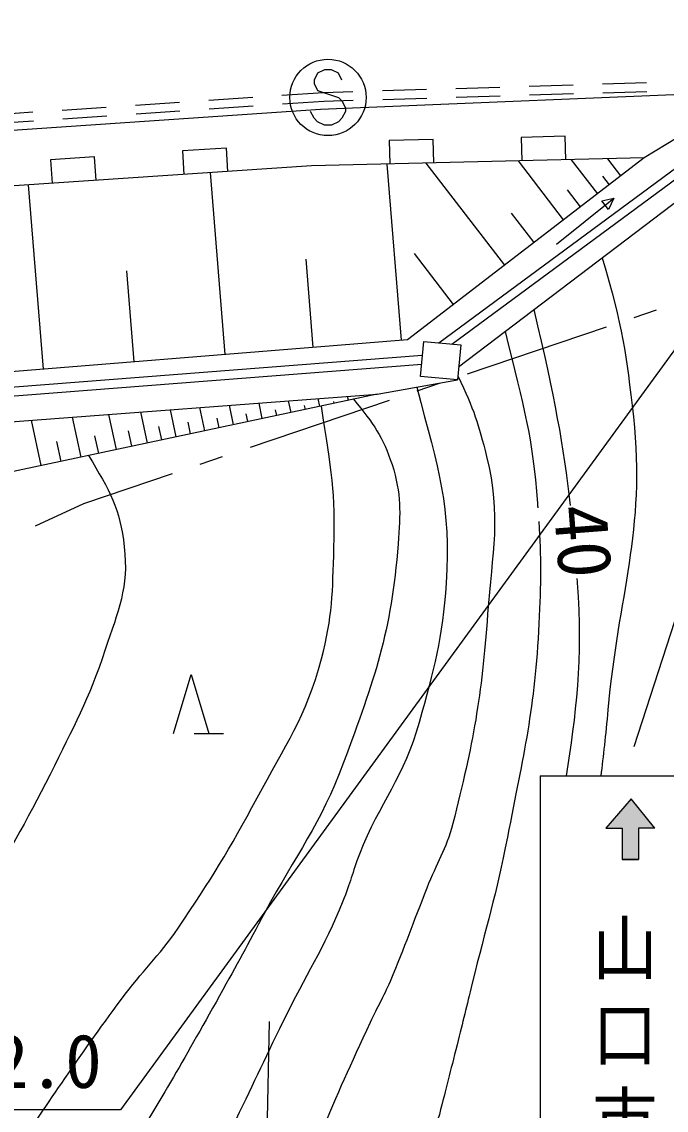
# Model space of a CAD drawing. Units: millimetres, scale not verified. Extents: x 40000 to 680000, y 20000 to 380000.
# Drawn here: x 297659 to 319604, y 251496 to 288543 of the extents above; entities that cross this region are included whole.
import ezdxf
from ezdxf.enums import TextEntityAlignment as Align

# ---------------------------------------------------------------- set-up
doc = ezdxf.new("R2010")
doc.units = ezdxf.units.MM
doc.header["$LTSCALE"] = 1000
doc.linetypes.add('CHAIN', pattern=[18.5, 12, -1.5, 3.5, -1.5])
for name, color, linetype, lineweight in [('M-BGD', 7, 'Continuous', 25), ('M-BMK', 2, 'CHAIN', 13), ('M-BMK-ROW', 30, 'Continuous', 25), ('M-STR-STRC', 7, 'Continuous', 25)]:
    doc.layers.add(name, color=color, linetype=linetype, lineweight=lineweight)
doc.styles.add('@ＭＳ ゴシック', font='')
doc.styles.add('ＭＳ ゴシック', font='')
doc.styles.get('@ＭＳ ゴシック').set_extended_font_data('@MS Gothic')
doc.styles.get('ＭＳ ゴシック').set_extended_font_data('MS Gothic')

msp = doc.modelspace()

# ---------------------------------------------------------------- hatches: boundary and pattern name
at = {"layer": 'M-STR-STRC'}
msp.add_hatch(color=256, dxfattribs=at).paths.add_polyline_path([(318659, 260024), (318659, 261094), (319213, 261094), (318408, 262091), (317550, 261094), (318105, 261094), (318105, 260024)])

# ---------------------------------------------------------------- linework, layer by layer
at = {"layer": 'M-BGD'}
for p, q in [((316434, 286387), (314934, 286341)), ((318933, 286463), (317433, 286417)), ((307931, 286128), (306519, 286032)), ((308937, 286158), (307931, 286128)), ((311436, 286235), (309937, 286189)), ((311861, 277614), (323438, 286168)), ((312308, 277571), (323754, 286029)), ((313935, 286311), (312436, 286265)), ((313947, 286011), (312447, 285965)), ((316446, 286087), (314946, 286041)), ((318944, 286163), (317445, 286118)), ((303027, 285797), (301531, 285696)), ((305522, 285965), (304025, 285864)), ((305541, 285666), (304045, 285565)), ((307946, 285828), (306539, 285733)), ((308949, 285859), (307946, 285828)), ((311448, 285935), (309949, 285889)), ((312533, 276800), (324626, 285976)), ((298039, 285461), (296542, 285360)), ((300533, 285629), (299036, 285528)), ((300553, 285330), (299056, 285229)), ((303047, 285498), (301550, 285397)), ((298058, 285161), (296562, 285061)), ((311669, 284538), (310169, 284502)), ((311688, 283738), (311669, 284538)), ((316167, 284645), (314668, 284609)), ((314668, 284609), (314687, 283809)), ((316186, 283845), (316167, 284645)), ((304626, 284246), (303129, 284146)), ((304680, 283448), (304626, 284246)), ((310169, 284502), (310188, 283702)), ((300136, 283944), (298640, 283844)), ((298640, 283844), (298693, 283046)), ((300190, 283146), (300136, 283944)), ((303129, 284146), (303183, 283347)), ((316109, 281799), (314568, 283806)), ((317269, 282690), (316378, 283849)), ((318062, 283299), (317617, 283879)), ((310584, 277702), (310100, 283700)), ((314102, 280257), (311433, 283732)), ((304586, 277219), (304087, 283408)), ((317666, 282994), (317443, 283284)), ((298396, 276720), (297890, 282992)), ((316689, 282244), (316244, 282824)), ((315865, 280971), (317815, 282536)), ((317405, 282447), (317815, 282536)), ((317640, 282155), (317405, 282447)), ((317815, 282536), (317640, 282155)), ((315106, 281028), (314335, 282032)), ((307585, 277460), (307343, 280459)), ((312365, 278923), (311030, 280660)), ((301491, 276969), (301241, 280064)), ((260206, 272927), (311280, 276893)), ((309763, 275867), (312491, 276353)), ((234588, 270223), (309763, 275867)), ((306828, 275244), (306744, 275640)), ((307806, 275452), (307750, 275716)), ((308785, 275659), (308756, 275791)), ((301937, 274205), (301713, 275263)), ((302915, 274413), (302719, 275338)), ((303894, 274621), (303725, 275414)), ((304872, 274828), (304731, 275489)), ((305850, 275036), (305738, 275565)), ((306339, 275140), (306297, 275338)), ((307317, 275348), (307289, 275480)), ((308295, 275555), (308281, 275622)), ((298317, 273437), (297989, 274983)), ((299680, 273726), (299390, 275088)), ((300880, 273981), (300625, 275181)), ((303405, 274517), (303320, 274913)), ((304383, 274725), (304313, 275055)), ((305361, 274932), (305305, 275197)), ((301409, 274093), (301296, 274622)), ((302426, 274309), (302328, 274772)), ((298998, 273581), (298854, 274262)), ((300280, 273853), (300152, 274453)), ((302825, 264323), (303425, 266323)), ((303425, 266323), (304025, 264323)), ((303525, 264323), (304525, 264323))]:
    msp.add_line(p, q, dxfattribs=at)
for points in [[(223563, 276998), (219750, 278435), (259214, 282258), (307831, 285568), (322602, 286183), (318855, 283908)], [(318855, 283908), (307519, 283639), (259935, 280439), (223563, 276998)], [(318855, 283908), (310798, 277720), (260151, 273636)], [(260182, 273226), (311294, 277195), (311310, 277207)], [(309763, 275867), (269815, 267384), (259625, 266563), (241407, 267483), (234588, 270223)]]:
    msp.add_lwpolyline(points, dxfattribs=at)
msp.add_lwpolyline([(311354, 277662), (312604, 277543), (312491, 276353), (311240, 276472)], close=True, dxfattribs=at)
for points, knots in [([(317425, 280512), (318113, 278135), (318248, 277240), (318484, 275098), (318913, 271210), (317958, 269018), (317617, 265120), (317541, 264256), (317454, 263551), (317375, 262872)], [0, 0, 0, 0, 1, 1, 1, 2, 2, 2, 3, 3, 3, 3]), ([(312504, 276489), (313063, 275332), (313210, 274851), (313486, 273748), (313993, 271716), (313672, 270476), (313520, 268387), (313315, 265569), (313040, 263987), (312335, 261251), (312104, 260355), (311791, 259915), (311450, 259055), (310959, 257816), (310720, 257107), (310200, 255880), (309963, 255321), (309772, 255034), (309521, 254481), (308836, 252977), (308420, 252146), (307820, 250606), (307371, 249455), (306902, 248858), (306742, 247633), (306554, 246192), (306425, 245333), (306732, 243912), (306886, 243204), (306948, 242688), (307508, 242227), (307977, 241840), (308421, 241860), (309028, 241895), (310090, 241956), (310504, 242665), (311498, 243042), (314138, 244044), (315711, 244331), (318434, 245078), (319727, 245432), (320439, 245711), (321767, 245893), (323075, 246072), (323818, 246091), (325137, 246129), (326311, 246162), (326986, 246280), (328144, 246081), (329440, 245859), (330122, 245527), (331359, 245077), (333202, 244407), (334126, 243764), (335956, 243057), (336687, 242775), (337130, 242088), (337851, 242397), (338674, 242749), (338657, 243550), (339016, 244370), (339594, 245689), (339559, 246554), (340024, 247916), (340516, 249355), (340681, 250218), (341398, 251559), (342456, 253536), (343027, 254713), (344561, 256349), (347291, 259262), (349011, 260771), (352324, 263000), (357023, 266161), (359876, 267598), (364875, 270260), (372145, 274133), (374866, 275148), (384069, 278994)], [0, 0, 0, 0, 1, 1, 1, 2, 2, 2, 3, 3, 3, 4, 4, 4, 5, 5, 5, 6, 6, 6, 7, 7, 7, 8, 8, 8, 9, 9, 9, 10, 10, 10, 11, 11, 11, 12, 12, 12, 13, 13, 13, 14, 14, 14, 15, 15, 15, 16, 16, 16, 17, 17, 17, 18, 18, 18, 19, 19, 19, 20, 20, 20, 21, 21, 21, 22, 22, 22, 23, 23, 23, 24, 24, 24, 25, 25, 25, 26, 26, 26, 26]), ([(314114, 278000), (314775, 275328), (315045, 274469), (315219, 272150), (315223, 272098), (315227, 272047), (315231, 271996)], [0, 0, 0, 0, 1, 1, 1, 2, 2, 2, 2]), ([(309941, 237709), (312352, 238830), (313028, 239137), (315053, 239942), (317259, 240818), (318492, 241345), (320783, 241963), (322597, 242454), (323628, 242758), (325501, 242907), (326882, 243016), (327675, 242986), (329047, 242792), (330616, 242571), (331506, 242362), (332970, 241754), (334645, 241057), (335310, 240153), (336895, 239267), (337756, 238786), (338260, 237868), (339155, 238137), (340188, 238448), (340305, 239551), (340667, 240632), (341285, 242475), (340894, 243661), (341215, 245578), (341475, 247128), (341627, 248016), (342198, 249481), (342835, 251115), (343477, 251907), (344449, 253367), (345326, 254682), (345849, 255408), (346914, 256575), (347973, 257737), (348696, 258276), (349981, 259182), (353930, 261967), (356296, 263317), (360529, 265648), (368735, 270165), (373629, 272128), (382112, 276100), (383504, 276752), (383944, 276964), (385678, 277762)], [0, 0, 0, 0, 1, 1, 1, 2, 2, 2, 3, 3, 3, 4, 4, 4, 5, 5, 5, 6, 6, 6, 7, 7, 7, 8, 8, 8, 9, 9, 9, 10, 10, 10, 11, 11, 11, 12, 12, 12, 13, 13, 13, 14, 14, 14, 15, 15, 15, 16, 16, 16, 16]), ([(317031, 236480), (319057, 237676), (319637, 238028), (321383, 238876), (322957, 239642), (323781, 240301), (325494, 240662), (326945, 240969), (327829, 241049), (329289, 240790), (330587, 240560), (331195, 240018), (332417, 239523), (333862, 238936), (334786, 238834), (336117, 238019), (336941, 237516), (337213, 236977), (337998, 236415), (338620, 235970), (339001, 235382), (339750, 235539), (340143, 235621), (340305, 235872), (340537, 236199), (341194, 237125), (341266, 237816), (341650, 238885), (342189, 240390), (342233, 241311), (342641, 242857), (343261, 245212), (343563, 246546), (344310, 248864), (344829, 250475), (345083, 251409), (345875, 252906), (346799, 254653), (347923, 255218), (349368, 256567), (349587, 256771), (349741, 256850), (349992, 257013), (355174, 260382), (358442, 261658), (363859, 264635), (370178, 268109), (373401, 270707), (380037, 273528), (382897, 274744), (383931, 275205), (387457, 276401)], [0, 0, 0, 0, 1, 1, 1, 2, 2, 2, 3, 3, 3, 4, 4, 4, 5, 5, 5, 6, 6, 6, 7, 7, 7, 8, 8, 8, 9, 9, 9, 10, 10, 10, 11, 11, 11, 12, 12, 12, 13, 13, 13, 14, 14, 14, 15, 15, 15, 16, 16, 16, 17, 17, 17, 17]), ([(311110, 276107), (311862, 273228), (312278, 272067), (312108, 269439), (311987, 267556), (311694, 266515), (311192, 264696), (310679, 262840), (309857, 261999), (309156, 260206), (308916, 259591), (308841, 259224), (308594, 258611), (307926, 256957), (307341, 256125), (306559, 254522), (305872, 253115), (305503, 252320), (304821, 250911), (304191, 249609), (303751, 248919), (303204, 247581), (302802, 246599), (302618, 246031), (302324, 245011), (302249, 244750), (302184, 244512), (302125, 244287)], [0, 0, 0, 0, 1, 1, 1, 2, 2, 2, 3, 3, 3, 4, 4, 4, 5, 5, 5, 6, 6, 6, 7, 7, 7, 8, 8, 8, 9, 9, 9, 9]), ([(308960, 275697), (309648, 274833), (309956, 274431), (310266, 273472), (310593, 272466), (310550, 271826), (310473, 270771), (310254, 267782), (309657, 266137), (308615, 263328), (307831, 261217), (306997, 260210), (305936, 258224), (305343, 257113), (305008, 256492), (304393, 255392), (303105, 253086), (302366, 251803), (300979, 249555), (300286, 248432), (299778, 247825), (299138, 246769)], [0, 0, 0, 0, 1, 1, 1, 2, 2, 2, 3, 3, 3, 4, 4, 4, 5, 5, 5, 6, 6, 6, 7, 7, 7, 7]), ([(295552, 247618), (296078, 248284), (296642, 248961), (297254, 249844), (298728, 251972), (299512, 253194), (301051, 255275), (301771, 256248), (302302, 256696), (302983, 257696), (304123, 259370), (304716, 260343), (305674, 262128), (306636, 263922), (307340, 264889), (307864, 266856), (308246, 268291), (308242, 269150), (308289, 270634), (308349, 272527), (308200, 273264), (307865, 275464)], [0, 0, 0, 0, 1, 1, 1, 2, 2, 2, 3, 3, 3, 4, 4, 4, 5, 5, 5, 6, 6, 6, 7, 7, 7, 7]), ([(299932, 273780), (300653, 272589), (301007, 271968), (301151, 270672), (301305, 269291), (300943, 268492), (300502, 267174), (299926, 265452), (299432, 264547), (298621, 262922), (296993, 259661), (295730, 258022), (294019, 254804), (293016, 252916), (292560, 251803), (291543, 249923), (291076, 249060), (290656, 248397), (290250, 247745)], [0, 0, 0, 0, 1, 1, 1, 2, 2, 2, 3, 3, 3, 4, 4, 4, 5, 5, 5, 6, 6, 6, 6]), ([(315262, 271539), (315340, 270302), (315338, 269442), (315269, 268063), (315126, 265194), (314748, 263606), (314195, 260787), (313812, 258828), (313472, 257758), (312999, 255820), (312799, 255001), (312684, 254542), (312481, 253724), (312249, 252795), (312109, 252276), (311879, 251347), (311746, 250807), (311399, 250502), (311542, 249965), (311775, 249094), (312240, 248647), (313018, 248192), (313823, 247721), (314484, 248231), (315316, 248509)], [0, 0, 0, 0, 1, 1, 1, 2, 2, 2, 3, 3, 3, 4, 4, 4, 5, 5, 5, 6, 6, 6, 7, 7, 7, 8, 8, 8, 8]), ([(316561, 269592), (316565, 269544), (316569, 269495), (316573, 269447), (316775, 266899), (316509, 264866), (316199, 262872)], [0, 0, 0, 0, 1, 1, 1, 2, 2, 2, 2])]:
    msp.add_open_spline(points, degree=3, knots=knots, dxfattribs=at)
msp.add_open_spline([(315097, 278745), (315801, 275721), (316107, 274124), (316332, 272082)], degree=3, dxfattribs=at)
at = {"layer": 'M-BMK'}
for centre, radius, start, end in [((349447, -693117), 989785, 77.43031, 92.42715), ((431811, -1869667), 2169010, 93.28476, 97.51666)]:
    msp.add_arc(centre, radius, start, end, dxfattribs=at)
at = {"layer": 'M-BMK-ROW'}
for p, q in [((318517, 278482), (319275, 278738)), ((312833, 276561), (317570, 278162)), ((311128, 275985), (311886, 276241)), ((305444, 274064), (310181, 275665)), ((303739, 273487), (304496, 273744)), ((299777, 272149), (302791, 273167)), ((298127, 271384), (299777, 272149))]:
    msp.add_line(p, q, dxfattribs=at)
at = {"layer": 'M-STR-STRC'}
for p, q in [((329053, 296457), (318499, 263864)), ((307731, 286794), (307613, 286558)), ((307968, 286912), (307731, 286794)), ((308204, 286912), (307968, 286912)), ((308441, 286794), (308204, 286912)), ((308559, 286558), (308441, 286794)), ((307613, 286558), (307613, 286439)), ((307613, 286439), (307731, 286203)), ((307731, 286203), (308441, 285967)), ((308441, 285967), (308559, 285849)), ((308559, 285849), (308677, 285612)), ((307613, 285258), (307495, 285494)), ((308677, 285494), (308559, 285258)), ((308677, 285612), (308677, 285494)), ((307731, 285139), (307613, 285258)), ((307968, 285021), (307731, 285139)), ((308204, 285021), (307968, 285021)), ((308441, 285139), (308204, 285021)), ((308559, 285258), (308441, 285139)), ((315316, 262872), (321316, 262872)), ((315316, 262872), (315316, 244872)), ((318408, 262091), (317550, 261094)), ((319213, 261094), (318408, 262091)), ((317550, 261094), (318105, 261094)), ((318105, 261094), (318105, 260024)), ((318659, 261094), (318659, 260024)), ((319213, 261094), (318659, 261094)), ((318105, 260024), (318659, 260024)), ((318659, 260024), (318105, 260024)), ((306085, 254517), (305509, 228960))]:
    msp.add_line(p, q, dxfattribs=at)
msp.add_lwpolyline([(325576, 285172), (301019, 251504), (268519, 251504)], dxfattribs=at)
msp.add_circle((308086, 285967), 1300, dxfattribs=at)

# ---------------------------------------------------------------- texts
at = {"layer": 'M-BGD', "style": 'ＭＳ ゴシック'}
msp.add_text('40', height=1833, rotation=274.428, dxfattribs=at).set_placement((315226, 271996), align=Align.BOTTOM_LEFT)
at = {"layer": 'M-STR-STRC', "style": 'ＭＳ ゴシック'}
msp.add_text('ヒューム管φ0.40\u3000\u3000L=12.0', height=1833, dxfattribs=at).set_placement((268519, 251704), align=Align.BOTTOM_LEFT)
at = {"layer": 'M-STR-STRC', "insert": (317121, 258264), "char_height": 1629, "attachment_point": 7, "rotation": 270, "style": '@ＭＳ ゴシック'}
msp.add_mtext('\\T1.2;\\W1.1;山口市街', dxfattribs=at)

doc.saveas('drawing.dxf')
